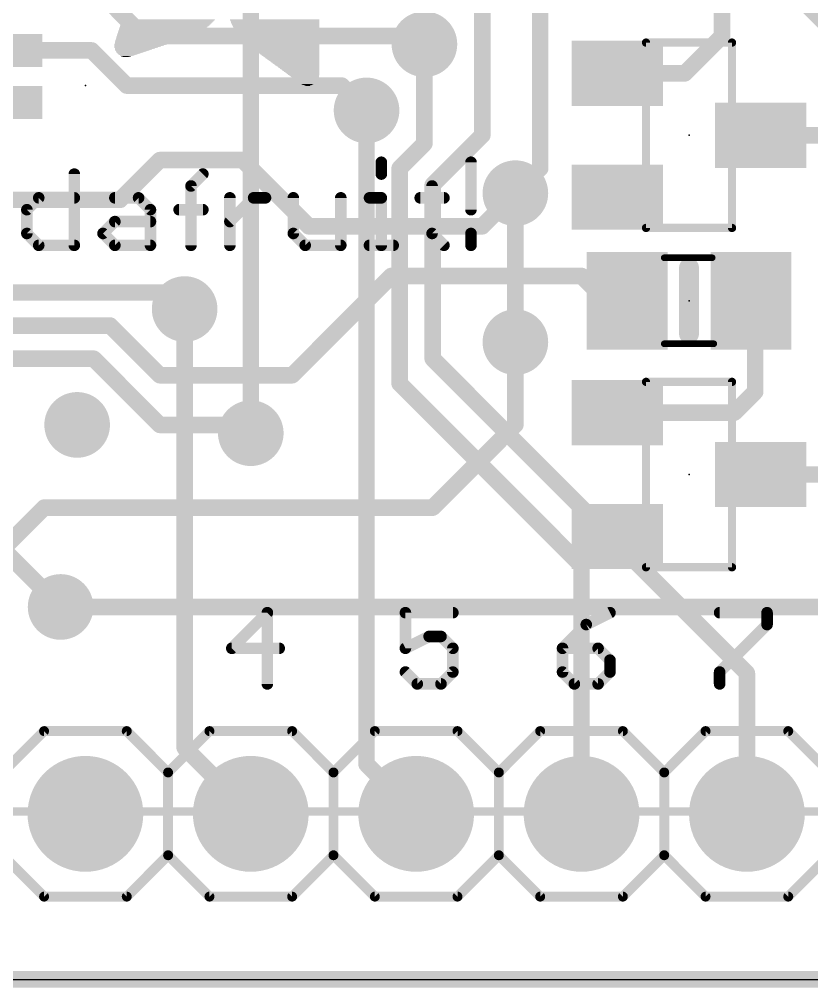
# Model space of a CAD drawing. Extents: x -14.2 to 67.7, y -5.3 to 32.7.
# Drawn here: x 29.97 to 42.14, y -0.13 to 14.73 of the extents above; entities that cross this region are included whole.
import ezdxf

# ---------------------------------------------------------------- set-up
doc = ezdxf.new("R2010")
doc.units = 0
for name, color, linetype in [('1', 12, 'CONTINUOUS'), ('16', 132, 'CONTINUOUS'), ('17', 110, 'CONTINUOUS'), ('18', 110, 'CONTINUOUS'), ('20', 53, 'CONTINUOUS'), ('21', 53, 'CONTINUOUS'), ('23', 53, 'CONTINUOUS'), ('47', 253, 'CONTINUOUS'), ('51', 253, 'CONTINUOUS')]:
    doc.layers.add(name, color=color, linetype=linetype)

# ---------------------------------------------------------------- blocks, each defined once
blk = doc.blocks.new('RECT')
blk.add_solid([(-0.5, -0.5), (0.5, -0.5), (-0.5, 0.5), (0.5, 0.5)])
blk = doc.blocks.new('ROUNDP')
at = {"const_width": 0.5}
blk.add_lwpolyline([(0, -0.25, 1), (0, 0.25, 1), (0, -0.25)], format="xyb", dxfattribs=at)
blk = doc.blocks.new('ROUNDV')
at = {"const_width": 0.5}
blk.add_lwpolyline([(0, -0.25, 1), (0, 0.25, 1), (0, -0.25)], format="xyb", dxfattribs=at)

msp = doc.modelspace()

# ---------------------------------------------------------------- linework, layer by layer
at = {"layer": '1', "const_width": 0.254}
for points in [[(40.767, 14.478), (40.767, 15.367)], [(31.877, 14.478), (31.299, 15.056)], [(36.068, 14.478), (31.877, 14.478)], [(36.195, 14.351), (36.068, 14.478)], [(40.193, 13.904), (40.767, 14.478)], [(31.083, 14.256), (29.6926, 14.256)], [(31.623, 13.716), (31.083, 14.256)], [(39.159, 13.904), (40.193, 13.904)], [(34.925, 13.716), (31.623, 13.716)], [(35.306, 13.335), (34.925, 13.716)], [(43.561, 12.954), (41.359, 12.954)], [(32.131, 12.573), (31.5214, 11.9634)], [(33.401, 12.573), (32.131, 12.573)], [(34.417, 11.557), (33.401, 12.573)], [(37.592, 12.065), (37.084, 11.557)], [(31.5214, 11.9634), (28.2, 11.9634)], [(37.084, 11.557), (34.417, 11.557)], [(34.163, 9.271), (35.687, 10.795)], [(35.687, 10.795), (38.608, 10.795)], [(38.608, 10.795), (38.989, 10.414)], [(32.258, 10.541), (27.94, 10.541)], [(32.512, 10.287), (32.258, 10.541)], [(38.989, 10.414), (39.309, 10.414)], [(39.309, 10.414), (39.37, 10.414)], [(41.275, 10.398), (41.209, 10.414)], [(41.275, 9.017), (41.275, 10.398)], [(27.432, 10.033), (31.369, 10.033)], [(31.369, 10.033), (32.131, 9.271)], [(37.592, 8.509), (37.592, 9.779)], [(26.67, 9.525), (31.115, 9.525)], [(31.115, 9.525), (32.131, 8.509)], [(32.131, 9.271), (34.163, 9.271)], [(40.955, 8.697), (41.275, 9.017)], [(39.159, 8.697), (40.955, 8.697)], [(32.131, 8.509), (33.401, 8.509)], [(33.401, 8.509), (33.528, 8.382)], [(36.322, 7.239), (37.592, 8.509)], [(41.359, 7.747), (44.069, 7.747)], [(28.702, 5.588), (30.353, 7.239)], [(30.353, 7.239), (36.322, 7.239)], [(30.607, 5.715), (42.672, 5.715)], [(53.721, 0), (0.254, 0)]]:
    msp.add_lwpolyline(points, dxfattribs=at)
at = {"layer": '1', "const_width": 0.127}
for points in [[(31.877, 14.5415, 1), (31.877, 14.4145)], [(31.8321, 14.4331, 1), (31.9219, 14.5229)], [(36.1129, 14.5229, 1), (36.0231, 14.4331)], [(36.068, 14.4145, 1), (36.068, 14.5415)], [(40.8119, 14.4331, 1), (40.7221, 14.5229)], [(36.1501, 14.3061, 1), (36.2399, 14.3959)], [(40.7035, 14.478, 1), (40.8305, 14.478)], [(31.1279, 14.3009, 1), (31.0381, 14.2111)], [(31.083, 14.1925, 1), (31.083, 14.3195)], [(39.159, 13.9675, 1), (39.159, 13.8405)], [(40.1481, 13.9489, 1), (40.2379, 13.8591)], [(40.193, 13.8405, 1), (40.193, 13.9675)], [(31.623, 13.7795, 1), (31.623, 13.6525)], [(31.5781, 13.6711, 1), (31.6679, 13.7609)], [(34.9699, 13.7609, 1), (34.8801, 13.6711)], [(34.925, 13.6525, 1), (34.925, 13.7795)], [(35.2611, 13.2901, 1), (35.3509, 13.3799)], [(41.359, 13.0175, 1), (41.359, 12.8905)], [(32.131, 12.6365, 1), (32.131, 12.5095)], [(32.1759, 12.5281, 1), (32.0861, 12.6179)], [(33.4459, 12.6179, 1), (33.3561, 12.5281)], [(33.401, 12.5095, 1), (33.401, 12.6365)], [(37.6369, 12.0201, 1), (37.5471, 12.1099)], [(31.4765, 12.0083, 1), (31.5663, 11.9185)], [(31.5214, 11.8999, 1), (31.5214, 12.0269)], [(34.417, 11.6205, 1), (34.417, 11.4935)], [(34.3721, 11.5121, 1), (34.4619, 11.6019)], [(37.0391, 11.6019, 1), (37.1289, 11.5121)], [(37.084, 11.4935, 1), (37.084, 11.6205)], [(35.687, 10.8585, 1), (35.687, 10.7315)], [(35.7319, 10.7501, 1), (35.6421, 10.8399)], [(38.6529, 10.8399, 1), (38.5631, 10.7501)], [(38.608, 10.7315, 1), (38.608, 10.8585)], [(32.3029, 10.5859, 1), (32.2131, 10.4961)], [(32.258, 10.4775, 1), (32.258, 10.6045)], [(38.989, 10.4775, 1), (38.989, 10.3505)], [(38.9441, 10.3691, 1), (39.0339, 10.4589)], [(39.309, 10.4775, 1), (39.309, 10.3505)], [(39.309, 10.3505, 1), (39.309, 10.4775)], [(39.37, 10.3505, 1), (39.37, 10.4775)], [(41.224, 10.4757, 1), (41.194, 10.3523)], [(41.3385, 10.398, 1), (41.2115, 10.398)], [(41.26, 10.3363, 1), (41.29, 10.4597)], [(32.4671, 10.2421, 1), (32.5569, 10.3319)], [(31.4139, 10.0779, 1), (31.3241, 9.9881)], [(31.369, 9.9695, 1), (31.369, 10.0965)], [(37.6555, 9.779, 1), (37.5285, 9.779)], [(31.1599, 9.5699, 1), (31.0701, 9.4801)], [(31.115, 9.4615, 1), (31.115, 9.5885)], [(32.131, 9.3345, 1), (32.131, 9.2075)], [(32.0861, 9.2261, 1), (32.1759, 9.3159)], [(34.1181, 9.3159, 1), (34.2079, 9.2261)], [(34.163, 9.2075, 1), (34.163, 9.3345)], [(41.2115, 9.017, 1), (41.3385, 9.017)], [(41.3199, 8.9721, 1), (41.2301, 9.0619)], [(39.159, 8.7605, 1), (39.159, 8.6335)], [(40.9101, 8.7419, 1), (40.9999, 8.6521)], [(40.955, 8.6335, 1), (40.955, 8.7605)], [(32.131, 8.5725, 1), (32.131, 8.4455)], [(33.4459, 8.5539, 1), (33.3561, 8.4641)], [(33.401, 8.4455, 1), (33.401, 8.5725)], [(37.6369, 8.4641, 1), (37.5471, 8.5539)], [(32.0861, 8.4641, 1), (32.1759, 8.5539)], [(33.4831, 8.3371, 1), (33.5729, 8.4269)], [(37.5285, 8.509, 1), (37.6555, 8.509)], [(41.359, 7.8105, 1), (41.359, 7.6835)], [(30.353, 7.3025, 1), (30.353, 7.1755)], [(30.3979, 7.1941, 1), (30.3081, 7.2839)], [(36.2771, 7.2839, 1), (36.3669, 7.1941)], [(36.322, 7.1755, 1), (36.322, 7.3025)], [(30.607, 5.7785, 1), (30.607, 5.6515)]]:
    msp.add_lwpolyline(points, format="xyb", dxfattribs=at)
at = {"layer": '16', "const_width": 0.254}
for points in [[(33.528, 8.382), (33.528, 25.4)], [(42.799, 14.224), (39.878, 17.145)], [(37.973, 12.446), (37.973, 15.748)], [(37.084, 12.954), (37.084, 15.367)], [(36.195, 12.827), (36.195, 14.351)], [(35.306, 3.302), (35.306, 13.335)], [(36.322, 12.192), (37.084, 12.954)], [(35.814, 12.446), (36.195, 12.827)], [(35.814, 9.144), (35.814, 12.446)], [(37.592, 12.065), (37.973, 12.446)], [(36.322, 9.525), (36.322, 12.192)], [(37.592, 9.779), (37.592, 12.065)], [(30.607, 5.715), (26.035, 10.287)], [(32.512, 3.556), (32.512, 10.287)], [(41.148, 4.699), (36.322, 9.525)], [(38.608, 6.35), (35.814, 9.144)], [(38.608, 2.54), (38.608, 6.35)], [(41.148, 2.54), (41.148, 4.699)], [(32.512, 3.556), (33.528, 2.54)], [(35.306, 3.302), (36.068, 2.54)], [(53.721, 0), (0.254, 0)]]:
    msp.add_lwpolyline(points, dxfattribs=at)
at = {"layer": '16', "const_width": 0.127}
for points in [[(36.2585, 14.351, 1), (36.1315, 14.351)], [(35.3695, 13.335, 1), (35.2425, 13.335)], [(37.1289, 12.9091, 1), (37.0391, 12.9989)], [(36.2399, 12.7821, 1), (36.1501, 12.8719)], [(37.0205, 12.954, 1), (37.1475, 12.954)], [(36.1315, 12.827, 1), (36.2585, 12.827)], [(35.8775, 12.446, 1), (35.7505, 12.446)], [(35.7691, 12.4909, 1), (35.8589, 12.4011)], [(37.9095, 12.446, 1), (38.0365, 12.446)], [(38.0179, 12.4011, 1), (37.9281, 12.4909)], [(36.3855, 12.192, 1), (36.2585, 12.192)], [(36.2771, 12.2369, 1), (36.3669, 12.1471)], [(37.6555, 12.065, 1), (37.5285, 12.065)], [(37.5471, 12.1099, 1), (37.6369, 12.0201)], [(32.5755, 10.287, 1), (32.4485, 10.287)], [(37.5285, 9.779, 1), (37.6555, 9.779)], [(36.3669, 9.5699, 1), (36.2771, 9.4801)], [(36.2585, 9.525, 1), (36.3855, 9.525)], [(35.8589, 9.1889, 1), (35.7691, 9.0991)], [(35.7505, 9.144, 1), (35.8775, 9.144)], [(33.4645, 8.382, 1), (33.5915, 8.382)], [(38.6715, 6.35, 1), (38.5445, 6.35)], [(38.5631, 6.3051, 1), (38.6529, 6.3949)], [(30.5621, 5.6701, 1), (30.6519, 5.7599)], [(41.2115, 4.699, 1), (41.0845, 4.699)], [(41.1031, 4.6541, 1), (41.1929, 4.7439)], [(32.5569, 3.6009, 1), (32.4671, 3.5111)], [(32.4485, 3.556, 1), (32.5755, 3.556)], [(35.3509, 3.3469, 1), (35.2611, 3.2571)], [(35.2425, 3.302, 1), (35.3695, 3.302)], [(33.4831, 2.4951, 1), (33.5729, 2.5849)], [(36.0231, 2.4951, 1), (36.1129, 2.5849)], [(38.5445, 2.54, 1), (38.6715, 2.54)], [(41.0845, 2.54, 1), (41.2115, 2.54)]]:
    msp.add_lwpolyline(points, format="xyb", dxfattribs=at)
at = {"layer": '20'}
msp.add_line((0, 0), (53.848, 0), dxfattribs=at)
at = {"layer": '21'}
for points, const_width in [([(35.5331, 12.5402), (35.5331, 12.358)], 0.1778), ([(36.9101, 12.5402), (36.9101, 11.8115)], 0.1778), ([(30.8174, 12.358), (30.8174, 11.2649)], 0.1778), ([(32.6096, 12.1758), (32.7918, 12.358)], 0.1778), ([(32.6096, 11.2649), (32.6096, 12.1758)], 0.1778), ([(36.3127, 12.1758), (36.3127, 11.4471)], 0.1778), ([(30.0886, 11.8115), (30.2708, 11.9937)], 0.1778), ([(30.2708, 11.9937), (30.8174, 11.9937)], 0.1778), ([(31.4402, 11.9937), (31.8046, 11.9937)], 0.1778), ([(31.8046, 11.9937), (31.9868, 11.8115)], 0.1778), ([(33.207, 11.2649), (33.207, 11.9937)], 0.1778), ([(33.207, 11.6293), (33.5714, 11.9937)], 0.1778), ([(33.5714, 11.9937), (33.7536, 11.9937)], 0.1778), ([(34.1815, 11.9937), (34.1815, 11.4471)], 0.1778), ([(34.9102, 11.2649), (34.9102, 11.9937)], 0.1778), ([(35.3509, 11.9937), (35.5331, 11.9937)], 0.1778), ([(35.5331, 11.9937), (35.5331, 11.2649)], 0.1778), ([(36.1305, 11.9937), (36.4949, 11.9937)], 0.1778), ([(30.0886, 11.4471), (30.0886, 11.8115)], 0.1778), ([(31.9868, 11.8115), (31.9868, 11.2649)], 0.1778), ([(32.4274, 11.8115), (32.7918, 11.8115)], 0.1778), ([(31.258, 11.4471), (31.4402, 11.6293)], 0.1778), ([(31.4402, 11.6293), (31.9868, 11.6293)], 0.1778), ([(30.2708, 11.2649), (30.0886, 11.4471)], 0.1778), ([(31.4402, 11.2649), (31.258, 11.4471)], 0.1778), ([(34.1815, 11.4471), (34.3637, 11.2649)], 0.1778), ([(36.3127, 11.4471), (36.4949, 11.2649)], 0.1778), ([(36.9101, 11.4471), (36.9101, 11.2649)], 0.1778), ([(30.8174, 11.2649), (30.2708, 11.2649)], 0.1778), ([(31.9868, 11.2649), (31.4402, 11.2649)], 0.1778), ([(34.3637, 11.2649), (34.9102, 11.2649)], 0.1778), ([(35.3509, 11.2649), (35.7153, 11.2649)], 0.1778), ([(40.259, 9.906), (40.259, 10.922)], 0.3048), ([(33.7825, 5.627), (33.2359, 5.0805)], 0.1778), ([(33.7825, 4.5339), (33.7825, 5.627)], 0.1778), ([(36.6317, 5.627), (35.9029, 5.627)], 0.1778), ([(35.9029, 5.627), (35.9029, 5.0805)], 0.1778), ([(39.0447, 5.627), (38.6803, 5.4448)], 0.1778), ([(40.7289, 5.627), (41.4577, 5.627)], 0.1778), ([(41.4577, 5.627), (41.4577, 5.4448)], 0.1778), ([(38.6803, 5.4448), (38.3159, 5.0805)], 0.1778), ([(41.4577, 5.4448), (40.7289, 4.7161)], 0.1778), ([(35.9029, 5.0805), (36.2673, 5.2627)], 0.1778), ([(36.2673, 5.2627), (36.4495, 5.2627)], 0.1778), ([(36.4495, 5.2627), (36.6317, 5.0805)], 0.1778), ([(33.2359, 5.0805), (33.9647, 5.0805)], 0.1778), ([(36.6317, 5.0805), (36.6317, 4.7161)], 0.1778), ([(38.3159, 5.0805), (38.3159, 4.7161)], 0.1778), ([(38.8625, 5.0805), (38.3159, 5.0805)], 0.1778), ([(39.0447, 4.8983), (38.8625, 5.0805)], 0.1778), ([(39.0447, 4.7161), (39.0447, 4.8983)], 0.1778), ([(36.0851, 4.5339), (35.9029, 4.7161)], 0.1778), ([(36.6317, 4.7161), (36.4495, 4.5339)], 0.1778), ([(38.3159, 4.7161), (38.4981, 4.5339)], 0.1778), ([(38.8625, 4.5339), (39.0447, 4.7161)], 0.1778), ([(40.7289, 4.7161), (40.7289, 4.5339)], 0.1778), ([(36.4495, 4.5339), (36.0851, 4.5339)], 0.1778), ([(38.4981, 4.5339), (38.8625, 4.5339)], 0.1778), ([(30.353, 3.81), (29.718, 3.175)], 0.1524), ([(30.353, 3.81), (31.623, 3.81)], 0.1524), ([(31.623, 3.81), (32.258, 3.175)], 0.1524), ([(32.258, 3.175), (32.893, 3.81)], 0.1524), ([(32.893, 3.81), (34.163, 3.81)], 0.1524), ([(34.163, 3.81), (34.798, 3.175)], 0.1524), ([(34.798, 3.175), (35.433, 3.81)], 0.1524), ([(35.433, 3.81), (36.703, 3.81)], 0.1524), ([(36.703, 3.81), (37.338, 3.175)], 0.1524), ([(37.973, 3.81), (37.338, 3.175)], 0.1524), ([(37.973, 3.81), (39.243, 3.81)], 0.1524), ([(39.243, 3.81), (39.878, 3.175)], 0.1524), ([(39.878, 3.175), (40.513, 3.81)], 0.1524), ([(40.513, 3.81), (41.783, 3.81)], 0.1524), ([(41.783, 3.81), (42.418, 3.175)], 0.1524), ([(32.258, 3.175), (32.258, 1.905)], 0.1524), ([(34.798, 3.175), (34.798, 1.905)], 0.1524), ([(37.338, 3.175), (37.338, 1.905)], 0.1524), ([(39.878, 3.175), (39.878, 1.905)], 0.1524), ([(29.718, 1.905), (30.353, 1.27)], 0.1524), ([(32.258, 1.905), (31.623, 1.27)], 0.1524), ([(32.893, 1.27), (32.258, 1.905)], 0.1524), ([(34.798, 1.905), (34.163, 1.27)], 0.1524), ([(35.433, 1.27), (34.798, 1.905)], 0.1524), ([(37.338, 1.905), (36.703, 1.27)], 0.1524), ([(37.338, 1.905), (37.973, 1.27)], 0.1524), ([(39.878, 1.905), (39.243, 1.27)], 0.1524), ([(40.513, 1.27), (39.878, 1.905)], 0.1524), ([(42.418, 1.905), (41.783, 1.27)], 0.1524), ([(31.623, 1.27), (30.353, 1.27)], 0.1524), ([(34.163, 1.27), (32.893, 1.27)], 0.1524), ([(36.703, 1.27), (35.433, 1.27)], 0.1524), ([(39.243, 1.27), (37.973, 1.27)], 0.1524), ([(41.783, 1.27), (40.513, 1.27)], 0.1524)]:
    msp.add_lwpolyline(points, dxfattribs=dict(at, const_width=const_width))
for points, const_width in [([(35.5775, 12.5402, 1), (35.4886, 12.5402)], 0.0889), ([(36.9545, 12.5402, 1), (36.8656, 12.5402)], 0.0889), ([(30.8618, 12.358, 1), (30.7729, 12.358)], 0.0889), ([(32.8232, 12.3266, 1), (32.7603, 12.3895)], 0.0889), ([(35.4886, 12.358, 1), (35.5775, 12.358)], 0.0889), ([(32.654, 12.1758, 1), (32.5651, 12.1758)], 0.0889), ([(32.5782, 12.2073, 1), (32.641, 12.1444)], 0.0889), ([(36.3571, 12.1758, 1), (36.2682, 12.1758)], 0.0889), ([(30.2708, 12.0381, 1), (30.2708, 11.9492)], 0.0889), ([(30.3022, 11.9622, 1), (30.2394, 12.0251)], 0.0889), ([(30.8174, 11.9492, 1), (30.8174, 12.0381)], 0.0889), ([(31.4402, 12.0381, 1), (31.4402, 11.9492)], 0.0889), ([(31.836, 12.0251, 1), (31.7731, 11.9622)], 0.0889), ([(31.8046, 11.9492, 1), (31.8046, 12.0381)], 0.0889), ([(33.2514, 11.9937, 1), (33.1625, 11.9937)], 0.0889), ([(33.5714, 12.0381, 1), (33.5714, 11.9492)], 0.0889), ([(33.6028, 11.9622, 1), (33.5399, 12.0251)], 0.0889), ([(33.7536, 11.9492, 1), (33.7536, 12.0381)], 0.0889), ([(34.2259, 11.9937, 1), (34.137, 11.9937)], 0.0889), ([(34.9547, 11.9937, 1), (34.8658, 11.9937)], 0.0889), ([(35.3509, 12.0381, 1), (35.3509, 11.9492)], 0.0889), ([(35.5775, 11.9937, 1), (35.4886, 11.9937)], 0.0889), ([(35.5331, 11.9492, 1), (35.5331, 12.0381)], 0.0889), ([(36.1305, 12.0381, 1), (36.1305, 11.9492)], 0.0889), ([(36.4949, 11.9492, 1), (36.4949, 12.0381)], 0.0889), ([(30.1331, 11.8115, 1), (30.0442, 11.8115)], 0.0889), ([(32.0312, 11.8115, 1), (31.9423, 11.8115)], 0.0889), ([(32.4274, 11.8559, 1), (32.4274, 11.767)], 0.0889), ([(32.7918, 11.767, 1), (32.7918, 11.8559)], 0.0889), ([(30.0572, 11.8429, 1), (30.12, 11.78)], 0.0889), ([(31.9553, 11.78, 1), (32.0182, 11.8429)], 0.0889), ([(36.8656, 11.8115, 1), (36.9545, 11.8115)], 0.0889), ([(31.4402, 11.6737, 1), (31.4402, 11.5848)], 0.0889), ([(31.4716, 11.5978, 1), (31.4088, 11.6607)], 0.0889), ([(31.9868, 11.5848, 1), (31.9868, 11.6737)], 0.0889), ([(33.1756, 11.6607, 1), (33.2384, 11.5978)], 0.0889), ([(30.12, 11.4785, 1), (30.0572, 11.4157)], 0.0889), ([(30.0442, 11.4471, 1), (30.1331, 11.4471)], 0.0889), ([(31.2894, 11.4785, 1), (31.2266, 11.4157)], 0.0889), ([(31.2266, 11.4785, 1), (31.2894, 11.4157)], 0.0889), ([(34.2129, 11.4785, 1), (34.1501, 11.4157)], 0.0889), ([(34.137, 11.4471, 1), (34.2259, 11.4471)], 0.0889), ([(36.3441, 11.4785, 1), (36.2812, 11.4157)], 0.0889), ([(36.2682, 11.4471, 1), (36.3571, 11.4471)], 0.0889), ([(36.9545, 11.4471, 1), (36.8656, 11.4471)], 0.0889), ([(30.2708, 11.3094, 1), (30.2708, 11.2205)], 0.0889), ([(30.2394, 11.2335, 1), (30.3022, 11.2963)], 0.0889), ([(30.7729, 11.2649, 1), (30.8618, 11.2649)], 0.0889), ([(30.8174, 11.2205, 1), (30.8174, 11.3094)], 0.0889), ([(31.4402, 11.3094, 1), (31.4402, 11.2205)], 0.0889), ([(31.4088, 11.2335, 1), (31.4716, 11.2963)], 0.0889), ([(31.9423, 11.2649, 1), (32.0312, 11.2649)], 0.0889), ([(31.9868, 11.2205, 1), (31.9868, 11.3094)], 0.0889), ([(32.5651, 11.2649, 1), (32.654, 11.2649)], 0.0889), ([(33.1625, 11.2649, 1), (33.2514, 11.2649)], 0.0889), ([(34.3637, 11.3094, 1), (34.3637, 11.2205)], 0.0889), ([(34.3322, 11.2335, 1), (34.3951, 11.2963)], 0.0889), ([(34.8658, 11.2649, 1), (34.9547, 11.2649)], 0.0889), ([(34.9102, 11.2205, 1), (34.9102, 11.3094)], 0.0889), ([(35.3509, 11.3094, 1), (35.3509, 11.2205)], 0.0889), ([(35.4886, 11.2649, 1), (35.5775, 11.2649)], 0.0889), ([(35.7153, 11.2205, 1), (35.7153, 11.3094)], 0.0889), ([(36.4634, 11.2335, 1), (36.5263, 11.2963)], 0.0889), ([(36.8656, 11.2649, 1), (36.9545, 11.2649)], 0.0889), ([(40.3352, 10.922, 1), (40.1828, 10.922)], 0.1524), ([(40.1828, 9.906, 1), (40.3352, 9.906)], 0.1524), ([(33.8269, 5.627, 1), (33.738, 5.627)], 0.0889), ([(33.8139, 5.5956, 1), (33.751, 5.6585)], 0.0889), ([(35.9029, 5.6715, 1), (35.9029, 5.5826)], 0.0889), ([(35.9474, 5.627, 1), (35.8585, 5.627)], 0.0889), ([(36.6317, 5.5826, 1), (36.6317, 5.6715)], 0.0889), ([(39.0645, 5.5873, 1), (39.0248, 5.6668)], 0.0889), ([(40.7289, 5.6715, 1), (40.7289, 5.5826)], 0.0889), ([(41.5021, 5.627, 1), (41.4132, 5.627)], 0.0889), ([(41.4577, 5.5826, 1), (41.4577, 5.6715)], 0.0889), ([(38.6604, 5.4846, 1), (38.7002, 5.4051)], 0.0889), ([(38.7117, 5.4134, 1), (38.6488, 5.4763)], 0.0889), ([(41.4891, 5.4134, 1), (41.4262, 5.4763)], 0.0889), ([(36.2673, 5.3071, 1), (36.2673, 5.2182)], 0.0889), ([(36.2872, 5.2229, 1), (36.2474, 5.3024)], 0.0889), ([(36.4809, 5.2941, 1), (36.418, 5.2312)], 0.0889), ([(36.4495, 5.2182, 1), (36.4495, 5.3071)], 0.0889), ([(41.4132, 5.4448, 1), (41.5021, 5.4448)], 0.0889), ([(33.2359, 5.1249, 1), (33.2359, 5.036)], 0.0889), ([(33.2045, 5.1119, 1), (33.2673, 5.049)], 0.0889), ([(33.9647, 5.036, 1), (33.9647, 5.1249)], 0.0889), ([(35.883, 5.1202, 1), (35.9228, 5.0407)], 0.0889), ([(35.8585, 5.0805, 1), (35.9474, 5.0805)], 0.0889), ([(36.6761, 5.0805, 1), (36.5872, 5.0805)], 0.0889), ([(36.6002, 5.049, 1), (36.6631, 5.1119)], 0.0889), ([(38.3159, 5.1249, 1), (38.3159, 5.036)], 0.0889), ([(38.2845, 5.1119, 1), (38.3473, 5.049)], 0.0889), ([(38.3603, 5.0805, 1), (38.2715, 5.0805)], 0.0889), ([(38.8939, 5.1119, 1), (38.831, 5.049)], 0.0889), ([(38.8625, 5.036, 1), (38.8625, 5.1249)], 0.0889), ([(39.0891, 4.8983, 1), (39.0002, 4.8983)], 0.0889), ([(39.0132, 4.8668, 1), (39.0761, 4.9297)], 0.0889), ([(35.9343, 4.7475, 1), (35.8715, 4.6847)], 0.0889), ([(36.5872, 4.7161, 1), (36.6761, 4.7161)], 0.0889), ([(36.6631, 4.6847, 1), (36.6002, 4.7475)], 0.0889), ([(38.3473, 4.7475, 1), (38.2845, 4.6847)], 0.0889), ([(38.2715, 4.7161, 1), (38.3603, 4.7161)], 0.0889), ([(39.0002, 4.7161, 1), (39.0891, 4.7161)], 0.0889), ([(39.0761, 4.6847, 1), (39.0132, 4.7475)], 0.0889), ([(40.6975, 4.7475, 1), (40.7603, 4.6847)], 0.0889), ([(40.7734, 4.7161, 1), (40.6845, 4.7161)], 0.0889), ([(36.0851, 4.5784, 1), (36.0851, 4.4894)], 0.0889), ([(36.0537, 4.5025, 1), (36.1165, 4.5653)], 0.0889), ([(36.418, 4.5653, 1), (36.4809, 4.5025)], 0.0889), ([(36.4495, 4.4894, 1), (36.4495, 4.5784)], 0.0889), ([(38.4981, 4.5784, 1), (38.4981, 4.4894)], 0.0889), ([(38.4667, 4.5025, 1), (38.5295, 4.5653)], 0.0889), ([(38.831, 4.5653, 1), (38.8939, 4.5025)], 0.0889), ([(38.8625, 4.4894, 1), (38.8625, 4.5784)], 0.0889), ([(33.738, 4.5339, 1), (33.8269, 4.5339)], 0.0889), ([(40.6845, 4.5339, 1), (40.7734, 4.5339)], 0.0889), ([(30.353, 3.8481, 1), (30.353, 3.7719)], 0.0762), ([(30.3799, 3.7831, 1), (30.3261, 3.8369)], 0.0762), ([(31.6499, 3.8369, 1), (31.5961, 3.7831)], 0.0762), ([(31.623, 3.7719, 1), (31.623, 3.8481)], 0.0762), ([(32.893, 3.8481, 1), (32.893, 3.7719)], 0.0762), ([(32.9199, 3.7831, 1), (32.8661, 3.8369)], 0.0762), ([(34.1899, 3.8369, 1), (34.1361, 3.7831)], 0.0762), ([(34.163, 3.7719, 1), (34.163, 3.8481)], 0.0762), ([(35.433, 3.8481, 1), (35.433, 3.7719)], 0.0762), ([(35.4599, 3.7831, 1), (35.4061, 3.8369)], 0.0762), ([(36.7299, 3.8369, 1), (36.6761, 3.7831)], 0.0762), ([(36.703, 3.7719, 1), (36.703, 3.8481)], 0.0762), ([(37.973, 3.8481, 1), (37.973, 3.7719)], 0.0762), ([(37.9999, 3.7831, 1), (37.9461, 3.8369)], 0.0762), ([(39.2699, 3.8369, 1), (39.2161, 3.7831)], 0.0762), ([(39.243, 3.7719, 1), (39.243, 3.8481)], 0.0762), ([(40.513, 3.8481, 1), (40.513, 3.7719)], 0.0762), ([(40.5399, 3.7831, 1), (40.4861, 3.8369)], 0.0762), ([(41.8099, 3.8369, 1), (41.7561, 3.7831)], 0.0762), ([(41.783, 3.7719, 1), (41.783, 3.8481)], 0.0762), ([(32.2961, 3.175, 1), (32.2199, 3.175)], 0.0762), ([(32.2311, 3.2019, 1), (32.2849, 3.1481)], 0.0762), ([(32.2311, 3.1481, 1), (32.2849, 3.2019)], 0.0762), ([(34.8361, 3.175, 1), (34.7599, 3.175)], 0.0762), ([(34.7711, 3.2019, 1), (34.8249, 3.1481)], 0.0762), ([(34.7711, 3.1481, 1), (34.8249, 3.2019)], 0.0762), ([(37.3761, 3.175, 1), (37.2999, 3.175)], 0.0762), ([(37.3111, 3.2019, 1), (37.3649, 3.1481)], 0.0762), ([(37.3111, 3.1481, 1), (37.3649, 3.2019)], 0.0762), ([(39.9161, 3.175, 1), (39.8399, 3.175)], 0.0762), ([(39.8511, 3.2019, 1), (39.9049, 3.1481)], 0.0762), ([(39.8511, 3.1481, 1), (39.9049, 3.2019)], 0.0762), ([(32.2199, 1.905, 1), (32.2961, 1.905)], 0.0762), ([(32.2849, 1.9319, 1), (32.2311, 1.8781)], 0.0762), ([(32.2849, 1.8781, 1), (32.2311, 1.9319)], 0.0762), ([(34.7599, 1.905, 1), (34.8361, 1.905)], 0.0762), ([(34.8249, 1.9319, 1), (34.7711, 1.8781)], 0.0762), ([(34.8249, 1.8781, 1), (34.7711, 1.9319)], 0.0762), ([(37.2999, 1.905, 1), (37.3761, 1.905)], 0.0762), ([(37.3649, 1.9319, 1), (37.3111, 1.8781)], 0.0762), ([(37.3649, 1.8781, 1), (37.3111, 1.9319)], 0.0762), ([(39.8399, 1.905, 1), (39.9161, 1.905)], 0.0762), ([(39.9049, 1.9319, 1), (39.8511, 1.8781)], 0.0762), ([(39.9049, 1.8781, 1), (39.8511, 1.9319)], 0.0762), ([(30.353, 1.3081, 1), (30.353, 1.2319)], 0.0762), ([(31.623, 1.2319, 1), (31.623, 1.3081)], 0.0762), ([(32.893, 1.3081, 1), (32.893, 1.2319)], 0.0762), ([(34.163, 1.2319, 1), (34.163, 1.3081)], 0.0762), ([(35.433, 1.3081, 1), (35.433, 1.2319)], 0.0762), ([(36.703, 1.2319, 1), (36.703, 1.3081)], 0.0762), ([(37.973, 1.3081, 1), (37.973, 1.2319)], 0.0762), ([(39.243, 1.2319, 1), (39.243, 1.3081)], 0.0762), ([(40.513, 1.3081, 1), (40.513, 1.2319)], 0.0762), ([(41.783, 1.2319, 1), (41.783, 1.3081)], 0.0762), ([(30.3261, 1.2431, 1), (30.3799, 1.2969)], 0.0762), ([(31.5961, 1.2969, 1), (31.6499, 1.2431)], 0.0762), ([(32.8661, 1.2431, 1), (32.9199, 1.2969)], 0.0762), ([(34.1361, 1.2969, 1), (34.1899, 1.2431)], 0.0762), ([(35.4061, 1.2431, 1), (35.4599, 1.2969)], 0.0762), ([(36.6761, 1.2969, 1), (36.7299, 1.2431)], 0.0762), ([(37.9461, 1.2431, 1), (37.9999, 1.2969)], 0.0762), ([(39.2161, 1.2969, 1), (39.2699, 1.2431)], 0.0762), ([(40.4861, 1.2431, 1), (40.5399, 1.2969)], 0.0762), ([(41.7561, 1.2969, 1), (41.8099, 1.2431)], 0.0762)]:
    msp.add_lwpolyline(points, format="xyb", dxfattribs=dict(at, const_width=const_width))
at = {"layer": '23'}
for p in [(30.988, 13.716), (40.259, 12.954), (40.259, 10.414), (40.259, 7.747)]:
    msp.add_point(p, dxfattribs=at)
at = {"layer": '47', "const_width": 0.13}
for points in [[(2.502, 2.575), (58.973, 2.575)], [(4.445, 0), (58.973, 0)]]:
    msp.add_lwpolyline(points, dxfattribs=at)
at = {"layer": '51'}
for points, const_width in [([(39.5986, 14.4082, 1), (39.5986, 14.3446)], 0.0635), ([(39.6304, 14.3764, 1), (39.5669, 14.3764)], 0.0635), ([(40.9512, 14.3764, 1), (40.8877, 14.3764)], 0.0635), ([(40.9194, 14.3446, 1), (40.9194, 14.4082)], 0.0635), ([(39.5986, 11.5634, 1), (39.5986, 11.4999)], 0.0635), ([(40.9194, 11.4999, 1), (40.9194, 11.5634)], 0.0635), ([(39.5669, 11.5316, 1), (39.6304, 11.5316)], 0.0635), ([(40.8877, 11.5316, 1), (40.9512, 11.5316)], 0.0635), ([(39.878, 11.0994, 1), (39.878, 11.0486)], 0.0508), ([(40.615, 11.0486, 1), (40.615, 11.0994)], 0.0508), ([(39.878, 9.7794, 1), (39.878, 9.7286)], 0.0508), ([(40.64, 9.7286, 1), (40.64, 9.7794)], 0.0508), ([(39.5986, 9.2012, 1), (39.5986, 9.1377)], 0.0635), ([(39.6304, 9.1694, 1), (39.5669, 9.1694)], 0.0635), ([(40.9512, 9.1694, 1), (40.8877, 9.1694)], 0.0635), ([(40.9194, 9.1377, 1), (40.9194, 9.2012)], 0.0635), ([(39.5986, 6.3563, 1), (39.5986, 6.2929)], 0.0635), ([(39.5669, 6.3246, 1), (39.6304, 6.3246)], 0.0635), ([(40.8877, 6.3246, 1), (40.9512, 6.3246)], 0.0635), ([(40.9194, 6.2929, 1), (40.9194, 6.3563)], 0.0635)]:
    msp.add_lwpolyline(points, format="xyb", dxfattribs=dict(at, const_width=const_width))
for points, const_width in [([(39.5986, 11.5316), (39.5986, 14.3764)], 0.127), ([(39.5986, 14.3764), (40.9194, 14.3764)], 0.127), ([(40.9194, 14.3764), (40.9194, 11.5316)], 0.127), ([(40.9194, 11.5316), (39.5986, 11.5316)], 0.127), ([(40.615, 11.074), (39.878, 11.074)], 0.1016), ([(40.64, 9.754), (39.878, 9.754)], 0.1016), ([(39.5986, 6.3246), (39.5986, 9.1694)], 0.127), ([(39.5986, 9.1694), (40.9194, 9.1694)], 0.127), ([(40.9194, 9.1694), (40.9194, 6.3246)], 0.127), ([(40.9194, 6.3246), (39.5986, 6.3246)], 0.127)]:
    msp.add_lwpolyline(points, dxfattribs=dict(at, const_width=const_width))

# ---------------------------------------------------------------- block references
at = {"layer": '1'}
for p, xscale, yscale, rotation in [((29.6926, 14.256), 0.508, 1.27, 90), ((29.6926, 13.456), 0.508, 1.27, 90), ((39.309, 10.414), 1.24, 1.5, 180), ((41.209, 10.414), 1.24, 1.5, 180)]:
    msp.add_blockref('RECT', p, dxfattribs=dict(at, xscale=xscale, yscale=yscale, rotation=rotation))
at = {"layer": '1', "yscale": 1.4, "rotation": 270}
for p in [(39.159, 13.904), (41.359, 12.954), (39.159, 12.004), (39.159, 8.697), (41.359, 7.747), (39.159, 6.797)]:
    msp.add_blockref('RECT', p, dxfattribs=at)
at = {"layer": '17', "rotation": 90}
for p, xscale, yscale in [((30.988, 2.54), 1.778, 1.778), ((30.988, 2.54), 1.778, 1.778), ((33.528, 2.54), 1.778, 1.778), ((33.528, 2.54), 1.778, 1.778), ((36.068, 2.54), 1.778, 1.778), ((36.068, 2.54), 1.778, 1.778), ((38.608, 2.54), 1.778, 1.778), ((38.608, 2.54), 1.778, 1.778), ((41.148, 2.54), 1.778, 1.778), ((41.148, 2.54), 1.778, 1.778), ((30.988, 2.54), 1.4224, 1.4224), ((33.528, 2.54), 1.4224, 1.4224), ((36.068, 2.54), 1.4224, 1.4224), ((38.608, 2.54), 1.4224, 1.4224), ((41.148, 2.54), 1.4224, 1.4224)]:
    msp.add_blockref('ROUNDP', p, dxfattribs=dict(at, xscale=xscale, yscale=yscale))
at = {"layer": '18', "xscale": 1.008, "yscale": 1.008}
for p in [(36.195, 14.351), (36.195, 14.351), (35.306, 13.335), (35.306, 13.335), (37.592, 12.065), (37.592, 12.065), (32.512, 10.287), (32.512, 10.287), (37.592, 9.779), (37.592, 9.779), (30.861, 8.509), (30.861, 8.509), (33.528, 8.382), (33.528, 8.382), (30.607, 5.715), (30.607, 5.715)]:
    msp.add_blockref('ROUNDV', p, dxfattribs=at)
at = {"layer": '21'}
for p, xscale, yscale in [((32.2606, 14.7218), 1.4249, 0.0077), ((32.2568, 14.7142), 1.4173, 0.0076), ((32.2681, 14.7295), 1.4249, 0.0076), ((33.895, 14.7295), 1.3716, 0.0076), ((33.895, 14.7218), 1.3716, 0.0077), ((33.895, 14.7142), 1.3716, 0.0076), ((32.1386, 14.5618), 1.2878, 0.0076), ((32.1615, 14.5847), 1.3182, 0.0076), ((32.1539, 14.5771), 1.303, 0.0076), ((32.1501, 14.5695), 1.2954, 0.0077), ((32.1806, 14.6075), 1.3411, 0.0077), ((32.1691, 14.5923), 1.3182, 0.0076), ((32.173, 14.5999), 1.3259, 0.0076), ((32.1919, 14.6228), 1.3487, 0.0076), ((32.1996, 14.6304), 1.364, 0.0076), ((32.1882, 14.6152), 1.3411, 0.0076), ((32.2148, 14.6533), 1.3792, 0.0076), ((32.211, 14.6456), 1.3716, 0.0077), ((32.2072, 14.638), 1.364, 0.0076), ((32.23, 14.6761), 1.3945, 0.0076), ((32.2225, 14.6609), 1.3793, 0.0076), ((32.2263, 14.6685), 1.3869, 0.0076), ((32.2454, 14.699), 1.4097, 0.0076), ((32.2415, 14.6914), 1.402, 0.0076), ((32.2377, 14.6837), 1.3944, 0.0077), ((32.2529, 14.7066), 1.4097, 0.0076), ((33.8989, 14.7066), 1.3639, 0.0076), ((33.8989, 14.699), 1.3639, 0.0076), ((33.9027, 14.6914), 1.3563, 0.0076), ((33.9027, 14.6837), 1.3563, 0.0077), ((33.9027, 14.6761), 1.3563, 0.0076), ((33.9064, 14.6685), 1.3487, 0.0076), ((33.9064, 14.6609), 1.3487, 0.0076), ((33.9103, 14.6533), 1.3411, 0.0076), ((33.9103, 14.6456), 1.3411, 0.0077), ((33.9141, 14.638), 1.3335, 0.0076), ((33.9141, 14.6304), 1.3335, 0.0076), ((33.9179, 14.6228), 1.3258, 0.0076), ((33.9179, 14.6152), 1.3258, 0.0076), ((33.9217, 14.6075), 1.3182, 0.0077), ((33.9255, 14.5999), 1.3106, 0.0076), ((33.9255, 14.5923), 1.3106, 0.0076), ((33.9293, 14.5847), 1.303, 0.0076), ((33.9293, 14.5771), 1.303, 0.0076), ((33.9331, 14.5695), 1.2954, 0.0077), ((33.937, 14.5618), 1.2877, 0.0076), ((31.952, 14.4171), 1.0059, 0.0077), ((31.99, 14.4399), 1.0668, 0.0076), ((31.9786, 14.4323), 1.044, 0.0076), ((31.9672, 14.4247), 1.0211, 0.0076), ((32.0243, 14.4628), 1.1201, 0.0076), ((32.0358, 14.4704), 1.143, 0.0076), ((32.0053, 14.4475), 1.082, 0.0076), ((32.0168, 14.4552), 1.1049, 0.0077), ((32.0663, 14.4933), 1.1887, 0.0077), ((32.0548, 14.4856), 1.1658, 0.0076), ((32.0472, 14.478), 1.1506, 0.0076), ((32.0776, 14.5009), 1.1963, 0.0076), ((32.0929, 14.5161), 1.2268, 0.0076), ((32.0853, 14.5085), 1.2116, 0.0076), ((32.1157, 14.539), 1.2573, 0.0076), ((32.1082, 14.5314), 1.2421, 0.0077), ((32.1005, 14.5237), 1.2268, 0.0076), ((32.131, 14.5542), 1.2726, 0.0076), ((32.1272, 14.5466), 1.265, 0.0076), ((33.937, 14.5542), 1.2877, 0.0076), ((33.9408, 14.5466), 1.2801, 0.0076), ((33.9445, 14.539), 1.2725, 0.0076), ((33.9484, 14.5314), 1.2649, 0.0077), ((33.9484, 14.5237), 1.2649, 0.0076), ((33.9522, 14.5161), 1.2573, 0.0076), ((33.956, 14.5085), 1.2496, 0.0076), ((33.9598, 14.5009), 1.242, 0.0076), ((33.9598, 14.4933), 1.242, 0.0077), ((33.9636, 14.4856), 1.2344, 0.0076), ((33.9674, 14.478), 1.2268, 0.0076), ((33.9712, 14.4704), 1.2192, 0.0076), ((33.9751, 14.4628), 1.2115, 0.0076), ((33.9751, 14.4552), 1.2115, 0.0077), ((33.9789, 14.4475), 1.2039, 0.0076), ((33.9826, 14.4399), 1.1963, 0.0076), ((33.9865, 14.4323), 1.1887, 0.0076), ((33.9903, 14.4247), 1.1811, 0.0076), ((33.9941, 14.4171), 1.1734, 0.0077), ((31.7919, 14.318), 0.7163, 0.0076), ((31.8491, 14.3561), 0.8306, 0.0076), ((31.8262, 14.3409), 0.7848, 0.0077), ((31.8148, 14.3332), 0.762, 0.0076), ((31.8034, 14.3256), 0.7391, 0.0076), ((31.7805, 14.3104), 0.6934, 0.0076), ((31.7577, 14.2951), 0.6477, 0.0076), ((31.8377, 14.3485), 0.8077, 0.0076), ((31.7691, 14.3028), 0.6705, 0.0077), ((31.9024, 14.3866), 0.922, 0.0076), ((31.8872, 14.379), 0.8915, 0.0077), ((31.8643, 14.3637), 0.8458, 0.0076), ((31.75, 14.2875), 0.6172, 0.0076), ((31.7386, 14.2799), 0.5944, 0.0076), ((31.7272, 14.2723), 0.5715, 0.0076), ((31.7157, 14.2647), 0.5486, 0.0077), ((31.9139, 14.3942), 0.9449, 0.0076), ((31.8758, 14.3713), 0.8687, 0.0076), ((31.9405, 14.4094), 0.983, 0.0076), ((31.9291, 14.4018), 0.9601, 0.0076), ((33.9979, 14.4094), 1.1658, 0.0076), ((34.0017, 14.4018), 1.1582, 0.0076), ((34.0055, 14.3942), 1.1506, 0.0076), ((34.0093, 14.3866), 1.143, 0.0076), ((34.0132, 14.379), 1.1353, 0.0077), ((34.017, 14.3713), 1.1277, 0.0076), ((34.0207, 14.3637), 1.1201, 0.0076), ((34.0246, 14.3561), 1.1125, 0.0076), ((34.0284, 14.3485), 1.1049, 0.0076), ((34.0322, 14.3409), 1.0972, 0.0077), ((34.036, 14.3332), 1.0896, 0.0076), ((34.0436, 14.3256), 1.0744, 0.0076), ((34.0474, 14.318), 1.0668, 0.0076), ((34.0513, 14.3104), 1.0591, 0.0076), ((34.0551, 14.3028), 1.0515, 0.0077), ((34.0627, 14.2951), 1.0363, 0.0076), ((34.0665, 14.2875), 1.0287, 0.0076), ((34.0703, 14.2799), 1.021, 0.0076), ((34.0779, 14.2723), 1.0058, 0.0076), ((34.0817, 14.2647), 0.9982, 0.0077), ((31.7081, 14.257), 0.5182, 0.0076), ((31.6967, 14.2494), 0.4953, 0.0076), ((31.6891, 14.2418), 0.4649, 0.0076), ((31.6815, 14.2342), 0.4343, 0.0076), ((31.67, 14.2266), 0.4114, 0.0077), ((31.6624, 14.2189), 0.381, 0.0076), ((31.6547, 14.2113), 0.3505, 0.0076), ((31.6471, 14.2037), 0.3201, 0.0076), ((31.6395, 14.1961), 0.2896, 0.0076), ((31.6319, 14.1885), 0.259, 0.0077), ((31.6281, 14.1808), 0.221, 0.0076), ((31.6205, 14.1732), 0.1905, 0.0076), ((31.6129, 14.1656), 0.1447, 0.0076), ((31.609, 14.158), 0.0915, 0.0076), ((34.0855, 14.257), 0.9906, 0.0076), ((34.0932, 14.2494), 0.9753, 0.0076), ((34.0969, 14.2418), 0.9677, 0.0076), ((34.1046, 14.2342), 0.9525, 0.0076), ((34.1084, 14.2266), 0.9448, 0.0077), ((34.1122, 14.2189), 0.9372, 0.0076), ((34.1198, 14.2113), 0.922, 0.0076), ((34.1236, 14.2037), 0.9144, 0.0076), ((34.1275, 14.1961), 0.9067, 0.0076), ((34.135, 14.1885), 0.8915, 0.0077), ((34.1389, 14.1808), 0.8839, 0.0076), ((34.1427, 14.1732), 0.8763, 0.0076), ((34.1503, 14.1656), 0.861, 0.0076), ((34.1541, 14.158), 0.8534, 0.0076), ((34.1617, 14.1504), 0.8382, 0.0077), ((34.1656, 14.1427), 0.8305, 0.0076), ((34.1694, 14.1351), 0.8229, 0.0076), ((34.177, 14.1275), 0.8077, 0.0076), ((34.1808, 14.1199), 0.8001, 0.0076), ((34.1846, 14.1123), 0.7924, 0.0077), ((34.1922, 14.1046), 0.7772, 0.0076), ((34.196, 14.097), 0.7696, 0.0076), ((34.2037, 14.0894), 0.7543, 0.0076), ((34.2075, 14.0818), 0.7467, 0.0076), ((34.2112, 14.0742), 0.7391, 0.0077), ((34.2189, 14.0665), 0.7239, 0.0076), ((34.2227, 14.0589), 0.7162, 0.0076), ((34.2265, 14.0513), 0.7086, 0.0076), ((34.2341, 14.0437), 0.6934, 0.0076), ((34.2379, 14.0361), 0.6858, 0.0077), ((34.2418, 14.0284), 0.6781, 0.0076), ((34.2493, 14.0208), 0.6629, 0.0076), ((34.2532, 14.0132), 0.6553, 0.0076), ((34.2608, 14.0056), 0.64, 0.0076), ((34.2646, 13.998), 0.6324, 0.0077), ((34.2684, 13.9903), 0.6248, 0.0076), ((34.276, 13.9827), 0.6096, 0.0076), ((34.2799, 13.9751), 0.6019, 0.0076), ((34.2837, 13.9675), 0.5943, 0.0076), ((34.2913, 13.9599), 0.5791, 0.0077), ((34.2951, 13.9522), 0.5715, 0.0076), ((34.2989, 13.9446), 0.5638, 0.0076), ((34.3065, 13.937), 0.5486, 0.0076), ((34.3103, 13.9294), 0.541, 0.0076), ((34.318, 13.9218), 0.5257, 0.0077), ((34.3218, 13.9141), 0.5181, 0.0076), ((34.3255, 13.9065), 0.5105, 0.0076), ((34.3332, 13.8989), 0.4953, 0.0076), ((34.337, 13.8913), 0.4876, 0.0076), ((34.3408, 13.8837), 0.48, 0.0077), ((34.3484, 13.876), 0.4648, 0.0076), ((34.3484, 13.8684), 0.4496, 0.0076), ((34.3523, 13.8608), 0.4419, 0.0076), ((34.3599, 13.8532), 0.4267, 0.0076), ((34.3636, 13.8456), 0.4191, 0.0077), ((34.3713, 13.8379), 0.4038, 0.0076), ((34.3713, 13.8303), 0.3886, 0.0076), ((34.3751, 13.8227), 0.381, 0.0076), ((34.3827, 13.8151), 0.3658, 0.0076), ((34.3828, 13.8075), 0.3505, 0.0077), ((34.3865, 13.7998), 0.3429, 0.0076), ((34.3904, 13.7922), 0.3201, 0.0076), ((34.3903, 13.7846), 0.3048, 0.0076), ((34.398, 13.777), 0.2895, 0.0076), ((34.398, 13.7694), 0.2743, 0.0077), ((34.398, 13.7617), 0.2591, 0.0076), ((34.398, 13.7541), 0.2286, 0.0076), ((34.4017, 13.7465), 0.2057, 0.0076), ((34.398, 13.7389), 0.1829, 0.0076), ((34.398, 13.7313), 0.1524, 0.0077), ((34.4017, 13.7236), 0.1143, 0.0076), ((34.4018, 13.716), 0.0686, 0.0076)]:
    msp.add_blockref('RECT', p, dxfattribs=dict(at, xscale=xscale, yscale=yscale))
at = {"layer": '51'}
for p, xscale, yscale, rotation in [((39.2557, 13.8938), 0.4572, 0.5842, 270), ((41.2623, 12.954), 0.4572, 0.5842, 270), ((39.2557, 12.0142), 0.4572, 0.5842, 270), ((39.5284, 10.4129), 0.7501, 1.4501, 180), ((40.9762, 10.4129), 0.7501, 1.4501, 180), ((39.2557, 8.6868), 0.4572, 0.5842, 270), ((41.2623, 7.747), 0.4572, 0.5842, 270), ((39.2557, 6.8072), 0.4572, 0.5842, 270)]:
    msp.add_blockref('RECT', p, dxfattribs=dict(at, xscale=xscale, yscale=yscale, rotation=rotation))
at = {"layer": '51', "xscale": 0.508, "yscale": 0.508}
for p in [(30.988, 2.54), (33.528, 2.54), (36.068, 2.54), (38.608, 2.54), (41.148, 2.54)]:
    msp.add_blockref('RECT', p, dxfattribs=at)

doc.saveas('drawing.dxf')
